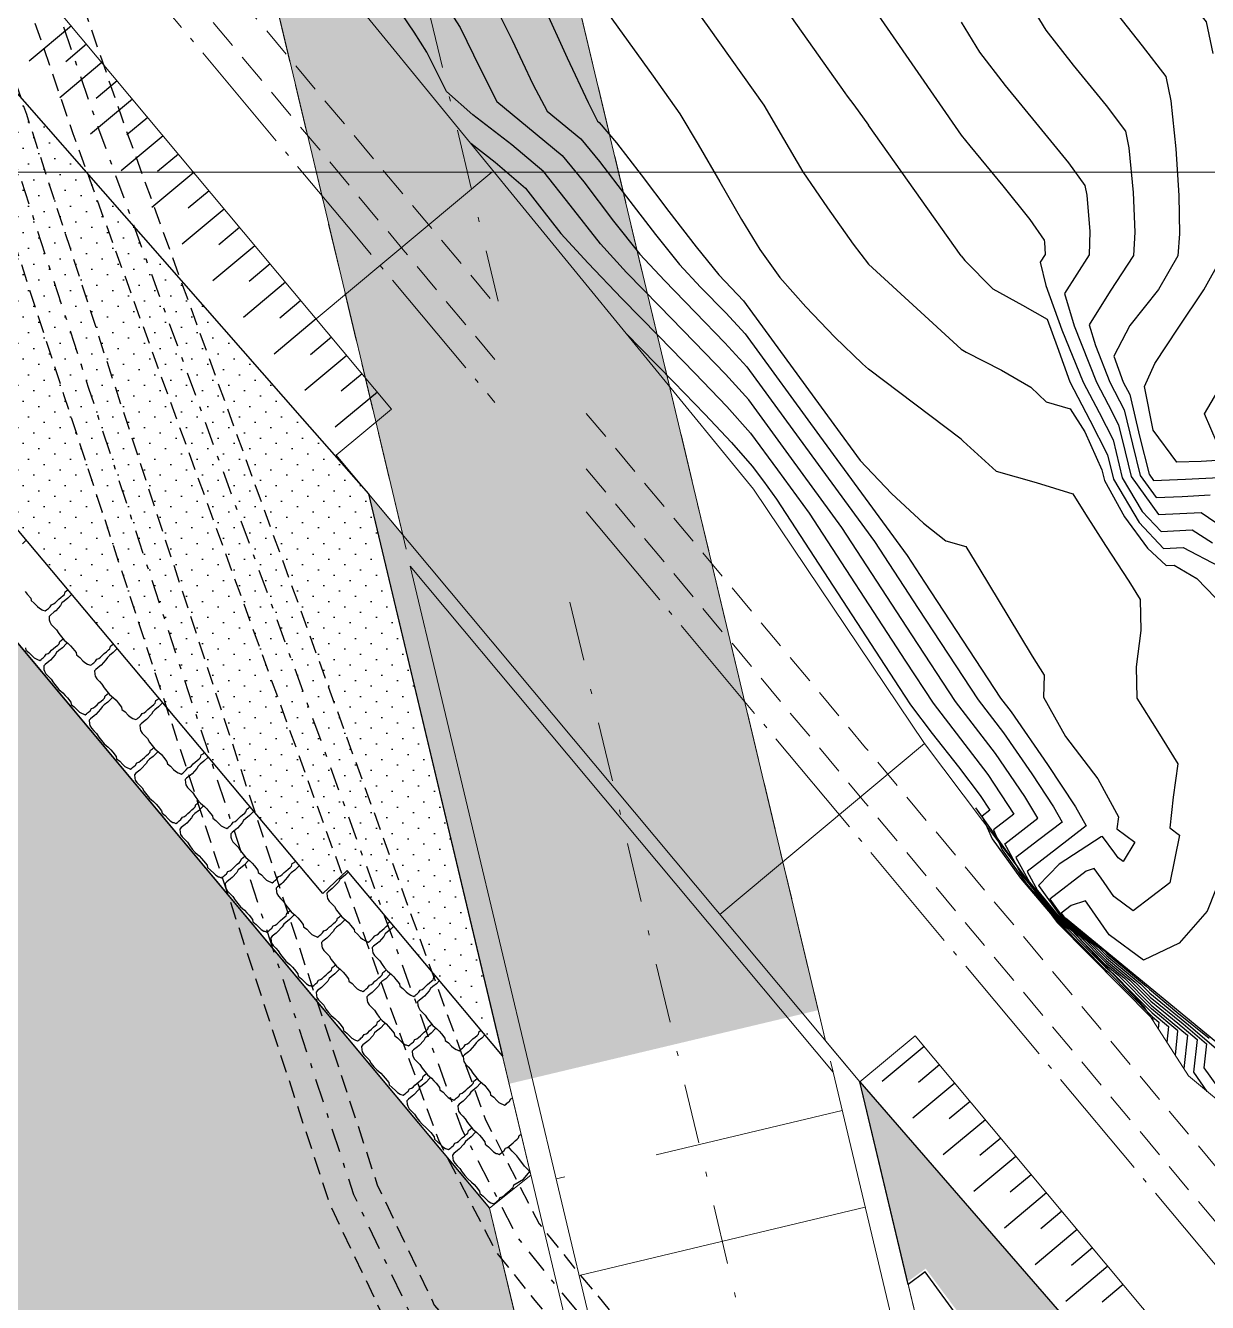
# Model space of a CAD drawing. Extents: x 61466 to 63015, y 108404 to 110397.
# Drawn here: x 62475.03 to 62499.8, y 109081.38 to 109108.14 of the extents above; entities that cross this region are included whole.
import ezdxf

# ---------------------------------------------------------------- set-up
doc = ezdxf.new("R2010")
doc.units = 0
doc.header["$LTSCALE"] = 1.000015
doc.header["$MEASUREMENT"] = 0
for name, pattern in [('ACAD_ISO04W100', [30, 24, -3, 0, -3]), ('DOT', [0.55, 0.3, -0.25]), ('NASCOSTA', [9.525, 6.35, -3.175]), ('TRATTEGGIATA', [0.75, 0.5, -0.25]), ('TRATTEGGIATA2', [0.375, 0.25, -0.125]), ('TRATTOPUNTO2', [0.5, 0.25, -0.125, 0, -0.125])]:
    doc.linetypes.add(name, pattern=pattern)
for name, color, linetype in [('colore lago', 131, 'Continuous'), ('Conduite 1000', 170, 'Continuous'), ('coordinate', 2, 'Continuous'), ('curve livello 5m', 7, 'Continuous'), ('Limite fiume', 6, 'Continuous'), ('LIN010CO', 2, 'Continuous'), ('LIN010TR', 2, 'NASCOSTA'), ('LIN018CO', 6, 'Continuous'), ('LIN018TR', 6, 'NASCOSTA'), ('LIN025CO', 7, 'Continuous'), ('pendenze', 2, 'Continuous'), ('Per+Mod Surf', 7, 'Continuous'), ('sezioni', 7, 'Continuous'), ('TalusHautBas', 7, 'Continuous'), ('TRATTCOLO-30', 253, 'Continuous'), ('TRATTCOLO-32', 255, 'Continuous')]:
    doc.layers.add(name, color=color, linetype=linetype)
doc.layers.add('Colori bordi', color=5, linetype='Continuous', plot=False)
doc.layers.add('no_plot', color=5, linetype='Continuous', plot=False)
pattern_1 = [(225, (0, 555.0712), (0.11048543456, -0.3314563037), [0, -0.3125])]

# ---------------------------------------------------------------- blocks, each defined once
blk = doc.blocks.new('CONTORNO')
at = {"layer": 'Colori bordi', "lineweight": 0, "ltscale": 2, "flags": 128}
for points in [[(-22.578, 81.44), (16.586, -82.868), (15.866, -82.007), (19.27, -96.287), (18.407, -96.98), (19.153, -100.108)], [(28.44, -103.877), (26.165, -94.334), (26.165, -94.334), (25.446, -93.474), (-6.877, 42.135)]]:
    blk.add_lwpolyline(points, dxfattribs=at)

msp = doc.modelspace()

# ---------------------------------------------------------------- hatches: boundary and pattern name
at = {"layer": 'colore lago', "linetype": 'Continuous', "lineweight": 0}
msp.add_hatch(color=256, dxfattribs=at).paths.add_polyline_path([(62547.915, 108981.848), (62544.897, 108992.078), (62544.493, 108999.722), (62545.356, 109007.77), (62543.608, 109014.677), (62537.06, 109023.502), (62530.397, 109028.933), (62527.61, 109033.134), (62523.513, 109038.433), (62517.305, 109044.58), (62515.162, 109044.354), (62513.59, 109046.058), (62513.852, 109050.317), (62504.852, 109062.712), (62496.282, 109074.515), (62493.401, 109073.828), (62485.503, 109080.232), (62484.758, 109083.359), (62471.397, 109099.351), (62471.521, 109099.452), (62471.307, 109099.701), (62466.582, 109105.211), (62461.323, 109110.74), (62452.234, 109119.979), (62445.975, 109126.426), (62438.597, 109134.064), (62431.968, 109141.122), (62422.759, 109151.454), (62419.614, 109155.501), (62408.579, 109170.983), (62402.883, 109180.12), (62402.43, 109179.839), (62397.589, 109176.833), (62392.271, 109173.531), (62379.582, 109165.652), (62385.62, 109155.991), (62400.115, 109132.797), (62397.691, 109131.271), (62399.555, 109128.084), (62400.542, 109126.068), (62402.182, 109121.716), (62403.779, 109117.447), (62405.518, 109113.299), (62408.196, 109107.959), (62411.192, 109102.878), (62415.156, 109096.611), (62417.677, 109092.552), (62418.985, 109090.446), (62423.804, 109082.811), (62427.401, 109077.137), (62428.917, 109077.401), (62431.999, 109075.554), (62435.209, 109072.174), (62435.248, 109063.446), (62442.532, 109052.816), (62448.327, 109045.342), (62457.902, 109033.177), (62469.007, 109017.402), (62468.89, 109017.052), (62477.152, 109004.914), (62486.864, 108991.082), (62496.889, 108973.607), (62504.8, 108959.046), (62555.468, 108959.046), (62553.625, 108965.356), (62549.503, 108976.649)])
at = {"layer": 'LIN010CO', "linetype": 'Continuous', "lineweight": 0}
h = msp.add_hatch(dxfattribs=at)
h.set_pattern_fill('DOTS', color=256, scale=5, angle=-45, style=0)
h.set_pattern_definition(pattern_1)
h.paths.add_polyline_path([(62504.878, 109062.676), (62505.742, 109063.303), (62505.354, 109063.866), (62505.963, 109064.327), (62498.597, 109074.489), (62499.167, 109074.982), (62493.894, 109082.092), (62493.514, 109081.816), (62492.516, 109086.005), (62507.543, 109068.687), (62507.737, 109068.849), (62513.187, 109062.326), (62513.381, 109062.488), (62516.504, 109058.75), (62516.063, 109058.382), (62524.715, 109049.817), (62523.716, 109048.971), (62524.201, 109048.402), (62513.852, 109050.317)])
at = {"layer": 'pendenze', "linetype": 'Continuous'}
h = msp.add_hatch(dxfattribs=at)
h.set_pattern_fill('DOTS', color=256, scale=5, angle=-45, style=0)
h.set_pattern_definition(pattern_1)
h.paths.add_polyline_path([(62481.776, 109090.438), (62481.261, 109089.95), (62472.483, 109100.409), (62473.178, 109101.001), (62471.102, 109103.637), (62470.366, 109103.01), (62469.644, 109103.715), (62474.162, 109107.505), (62480.831, 109099.91), (62482.217, 109098.332), (62485.026, 109086.548)])
at = {"layer": 'TRATTCOLO-30', "linetype": 'Continuous', "lineweight": 0}
h = msp.add_hatch(color=256, dxfattribs=at)
h.dxf.hatch_style = 1
h.paths.add_polyline_path([(62478.858, 109127.863), (62475.862, 109127.149), (62482.936, 109097.471), (62482.217, 109098.332), (62485.165, 109085.964), (62488.647, 109086.794)])
h.paths.add_polyline_path([(62481.854, 109128.577), (62478.858, 109127.863), (62488.647, 109086.794), (62491.643, 109087.508)])

# ---------------------------------------------------------------- linework, layer by layer
at = {"layer": 'Colori bordi', "linetype": 'Continuous', "lineweight": 0, "flags": 128}
msp.add_lwpolyline([(62485.503, 109080.232), (62484.758, 109083.359), (62471.397, 109099.351), (62471.521, 109099.452), (62471.307, 109099.701), (62466.582, 109105.211), (62461.323, 109110.74), (62452.234, 109119.979), (62445.975, 109126.426), (62438.597, 109134.064), (62431.968, 109141.122), (62422.759, 109151.454), (62419.614, 109155.501), (62408.579, 109170.983)], dxfattribs=at)
at = {"layer": 'Conduite 1000', "linetype": 'TRATTEGGIATA2', "ltscale": 1.5, "flags": 128}
for points, elevation in [([(62462.951, 109124.337), (62468.482, 109118.384), (62474.066, 109112.858), (62475.014, 109111.584), (62475.806, 109109.825), (62477.042, 109106.229), (62484.673, 109085.21), (62485.796, 109083.031), (62486.539, 109082.102), (62496.147, 109070.533), (62498.015, 109068.259), (62499.314, 109066.741), (62499.508, 109066.518), (62501.86, 109063.821), (62502.044, 109063.603), (62503.096, 109062.368), (62503.169, 109062.282), (62506.669, 109058.033), (62510.917, 109052.867), (62515.172, 109047.694), (62520.198, 109041.624), (62525.225, 109035.553), (62530.361, 109029.384), (62535.499, 109023.215), (62540.212, 109017.568), (62544.926, 109011.922), (62565.713, 108987.155), (62567.128, 108985.431), (62568.411, 108983.969), (62569.163, 108983.033), (62570.114, 108981.906), (62570.457, 108981.521), (62575.082, 108975.733), (62582.399, 108967.041), (62582.754, 108965.943), (62581.736, 108965.613), (62581.445, 108966.512), (62574.254, 108975.055), (62569.64, 108980.83), (62569.306, 108981.204), (62568.337, 108982.353), (62567.592, 108983.281), (62566.312, 108984.738), (62564.89, 108986.472), (62544.106, 109011.235), (62539.391, 109016.883), (62534.677, 109022.53), (62529.539, 109028.7), (62524.402, 109034.87), (62519.374, 109040.941), (62514.347, 109047.013), (62510.091, 109052.188), (62505.844, 109057.353), (62502.347, 109061.596), (62502.28, 109061.675), (62501.229, 109062.911), (62501.048, 109063.123), (62498.701, 109065.816), (62498.504, 109066.042), (62497.195, 109067.572), (62495.322, 109069.851), (62485.71, 109081.426), (62484.894, 109082.446), (62483.691, 109084.78), (62476.034, 109105.873), (62474.81, 109109.431), (62474.086, 109111.039), (62473.256, 109112.155), (62467.714, 109117.639), (62462.167, 109123.609)], 279.04), ([(62463.405, 109120.645), (62465.133, 109118.862), (62469.02, 109114.865), (62472.915, 109110.86), (62473.768, 109109.755), (62474.27, 109108.573), (62475.053, 109106.283), (62475.959, 109103.495), (62476.864, 109100.711), (62482.403, 109083.847), (62483.598, 109081.328), (62484.158, 109080.68), (62494.437, 109068.511), (62495.976, 109066.647), (62496.99, 109065.527), (62498.469, 109064.013), (62499.969, 109062.474), (62500.142, 109062.285), (62501.341, 109061.023), (62503.051, 109058.942), (62504.767, 109056.853), (62509.889, 109050.693), (62515.014, 109044.532), (62518.195, 109040.693), (62525.264, 109032.169), (62530.391, 109026.049), (62534.032, 109021.704), (62535.529, 109019.916), (62535.642, 109019.779), (62536.737, 109018.475), (62545.242, 109008.324), (62545.418, 109008.115), (62561.204, 108989.318), (62563.166, 108986.958), (62565.561, 108984.051), (62566.396, 108983.083), (62567.418, 108981.802), (62568.805, 108980.138), (62572.623, 108975.493), (62576.608, 108970.717), (62580.658, 108965.864), (62581.152, 108964.408), (62580.139, 108964.064), (62579.709, 108965.331), (62575.787, 108970.032), (62571.799, 108974.81), (62567.981, 108979.455), (62566.589, 108981.125), (62565.572, 108982.4), (62564.743, 108983.362), (62562.342, 108986.276), (62560.383, 108988.632), (62544.599, 109007.427), (62544.422, 109007.637), (62535.917, 109017.787), (62534.82, 109019.095), (62534.706, 109019.232), (62533.211, 109021.017), (62529.571, 109025.362), (62524.442, 109031.484), (62517.372, 109040.011), (62514.19, 109043.848), (62509.066, 109050.009), (62503.943, 109056.171), (62502.224, 109058.262), (62500.538, 109060.314), (62499.359, 109061.556), (62499.192, 109061.739), (62497.703, 109063.265), (62496.211, 109064.794), (62495.167, 109065.946), (62493.616, 109067.826), (62483.344, 109079.985), (62482.694, 109080.739), (62481.407, 109083.449), (62475.846, 109100.379), (62474.941, 109103.164), (62474.037, 109105.945), (62473.27, 109108.19), (62472.836, 109109.21), (62472.105, 109110.158), (62468.252, 109114.119), (62464.365, 109118.117), (62462.637, 109119.9)], 277.833)]:
    msp.add_lwpolyline(points, close=True, dxfattribs=dict(at, elevation=elevation))
at = {"layer": 'Conduite 1000', "linetype": 'TRATTOPUNTO2', "ltscale": 2, "flags": 128}
for points, elevation in [([(62462.559, 109123.973), (62468.098, 109118.012), (62473.661, 109112.507), (62474.55, 109111.311), (62475.308, 109109.628), (62476.538, 109106.051), (62484.182, 109084.995), (62485.345, 109082.739), (62486.124, 109081.764), (62495.734, 109070.192), (62497.605, 109067.916), (62498.909, 109066.392), (62499.105, 109066.167), (62501.454, 109063.472), (62501.636, 109063.257), (62502.688, 109062.022), (62502.758, 109061.939), (62506.256, 109057.693), (62510.504, 109052.528), (62514.759, 109047.354), (62519.786, 109041.283), (62524.813, 109035.212), (62529.95, 109029.042), (62535.088, 109022.873), (62539.801, 109017.226), (62544.516, 109011.579), (62565.301, 108986.814), (62566.72, 108985.085), (62568.001, 108983.625), (62568.75, 108982.693), (62569.71, 108981.555), (62570.049, 108981.176), (62574.668, 108975.394), (62581.922, 108966.777), (62582.245, 108965.778)], 279.04), ([(62463.021, 109120.272), (62464.749, 109118.489), (62468.636, 109114.492), (62472.51, 109110.509), (62473.302, 109109.482), (62473.77, 109108.381), (62474.545, 109106.114), (62475.45, 109103.33), (62476.355, 109100.545), (62481.905, 109083.648), (62483.146, 109081.034), (62483.751, 109080.333), (62494.026, 109068.169), (62495.571, 109066.297), (62496.601, 109065.161), (62498.086, 109063.639), (62499.58, 109062.107), (62499.751, 109061.921), (62500.939, 109060.668), (62502.637, 109058.602), (62504.355, 109056.512), (62509.478, 109050.351), (62514.602, 109044.19), (62517.784, 109040.352), (62524.853, 109031.827), (62529.981, 109025.706), (62533.622, 109021.36), (62535.117, 109019.574), (62535.231, 109019.437), (62536.327, 109018.131), (62544.832, 109007.981), (62545.008, 109007.771), (62560.794, 108988.975), (62562.754, 108986.617), (62565.152, 108983.707), (62565.984, 108982.741), (62567.003, 108981.464), (62568.393, 108979.797), (62572.211, 108975.152), (62576.198, 108970.374), (62580.184, 108965.597), (62580.646, 108964.236)], 277.833)]:
    msp.add_lwpolyline(points, dxfattribs=dict(at, elevation=elevation))
at = {"layer": 'coordinate', "linetype": 'Continuous', "lineweight": 0}
for p, q in [((62300, 109105.071), (62494.639, 109105.071)), ((62494.639, 109105.071), (62587, 109105.071))]:
    msp.add_line(p, q, dxfattribs=at)
at = {"layer": 'curve livello 5m', "color": 2}
msp.add_line((62494.639, 109103.319), (62492.699, 109106.052), dxfattribs=at)
at = {"layer": 'curve livello 5m', "color": 2, "flags": 128}
for points in [[(62482.64, 109120.581), (62483.605, 109119.244), (62484.84, 109117.534), (62485.396, 109116.692), (62486.053, 109115.665), (62486.741, 109114.58), (62487.39, 109113.564), (62487.931, 109112.747), (62487.931, 109112.747), (62489.005, 109111.274), (62490.03, 109109.823), (62490.524, 109109.105), (62492.204, 109106.73), (62492.246, 109106.66), (62492.389, 109106.478), (62492.699, 109106.052)], [(62499.917, 109107.556), (62499.779, 109108.222), (62499.187, 109108.975), (62498.623, 109109.896), (62496.886, 109112.787), (62496, 109114.255), (62495.371, 109115.144), (62495.274, 109115.278), (62495.245, 109115.317), (62495.159, 109115.453), (62494.639, 109116.252)], [(62483.877, 109108.512), (62484.141, 109108.1), (62484.141, 109108.1), (62484.559, 109107.244), (62484.907, 109106.553), (62484.907, 109106.553), (62485.548, 109106.017), (62486.28, 109105.422), (62486.28, 109105.422), (62486.73, 109104.868), (62487.356, 109104.046), (62487.907, 109103.351), (62487.907, 109103.351), (62488.421, 109102.796), (62489.064, 109102.137), (62489.689, 109101.494), (62490.15, 109100.99), (62490.15, 109100.99), (62491.378, 109099.307), (62492.823, 109097.329), (62493.738, 109095.926), (62494.993, 109094.011), (62495.522, 109093.322), (62496.12, 109092.459), (62496.575, 109091.766), (62496.751, 109091.451), (62496.751, 109091.451), (62496.267, 109091.077), (62495.787, 109090.704), (62495.787, 109090.704), (62496.067, 109090.191), (62496.728, 109089.385), (62496.728, 109089.385), (62497.119, 109089.062), (62497.673, 109088.501), (62498.061, 109088.18), (62498.62, 109087.615), (62499.381, 109086.983), (62499.302, 109086.284)], [(62494.639, 109103.319), (62494.715, 109103.217), (62494.715, 109103.217), (62495.304, 109102.623), (62495.925, 109102.284), (62496.441, 109101.986), (62496.441, 109101.986), (62496.652, 109101.417), (62496.914, 109100.673), (62496.914, 109100.673), (62497.334, 109099.869), (62497.705, 109099.146), (62497.705, 109099.146), (62497.829, 109098.635), (62498.367, 109097.727), (62498.88, 109097.185), (62498.88, 109097.185), (62499.292, 109097.204), (62500.04, 109096.816)], [(62500.235, 109099.041), (62499.667, 109099.006), (62499.156, 109098.991), (62498.661, 109099.664), (62498.477, 109100.576), (62498.699, 109101.061), (62499.184, 109101.799), (62499.72, 109102.601), (62500.099, 109103.278)]]:
    msp.add_lwpolyline(points, dxfattribs=at)
at = {"layer": 'Limite fiume', "linetype": 'Continuous'}
msp.add_line((62471.397, 109099.351), (62484.758, 109083.359), dxfattribs=at)
at = {"layer": 'Limite fiume', "linetype": 'Continuous', "flags": 128}
for points in [[(62481.776, 109090.438), (62481.261, 109089.95), (62472.483, 109100.409), (62473.178, 109101.001), (62471.102, 109103.637), (62470.366, 109103.01), (62469.644, 109103.715), (62474.162, 109107.505), (62480.831, 109099.91), (62482.217, 109098.332), (62485.026, 109086.548)], [(62504.852, 109062.712), (62505.646, 109063.3), (62505.251, 109063.883), (62505.83, 109064.322), (62498.441, 109074.529), (62499.034, 109074.961), (62493.887, 109082.022), (62493.528, 109081.756), (62492.516, 109086.005), (62507.543, 109068.687), (62507.737, 109068.849), (62513.187, 109062.326), (62513.381, 109062.488), (62516.504, 109058.75), (62516.063, 109058.382), (62524.663, 109049.773), (62523.716, 109048.971), (62524.201, 109048.402), (62513.852, 109050.317)]]:
    msp.add_lwpolyline(points, close=True, dxfattribs=at)
at = {"layer": 'LIN010CO', "linetype": 'Continuous', "lineweight": 0}
for p, q in [((62488.249, 109084.474), (62492.145, 109085.402)), ((62486.153, 109083.974), (62486.335, 109084.017)), ((62492.628, 109083.379), (62486.636, 109081.95))]:
    msp.add_line(p, q, dxfattribs=at)
at = {"layer": 'LIN010TR', "linetype": 'TRATTOPUNTO2', "lineweight": 0, "ltscale": 5, "flags": 128}
for points in [[(62455.145, 109227.352), (62484.936, 109102.366)], [(62486.439, 109096.059), (62491.902, 109073.141)]]:
    msp.add_lwpolyline(points, dxfattribs=at)
at = {"layer": 'LIN010TR', "lineweight": 0, "ltscale": 0.1, "flags": 128}
for points in [[(62453.2, 109134.698), (62465.895, 109125.016), (62482.946, 109104.607), (62484.869, 109102.305)], [(62452.691, 109134.149), (62465.376, 109124.473), (62482.946, 109103.444), (62484.869, 109101.142)], [(62486.783, 109100.014), (62492.637, 109093.007), (62523.523, 109056.037)], [(62486.783, 109098.851), (62492.637, 109091.844), (62523.523, 109054.874)]]:
    msp.add_lwpolyline(points, dxfattribs=at)
at = {"layer": 'LIN018CO'}
for p, q in [((62475.994, 109108.134), (62475.113, 109107.398)), ((62476.314, 109107.75), (62475.876, 109107.384)), ((62476.635, 109107.367), (62475.754, 109106.631)), ((62476.955, 109106.983), (62476.517, 109106.616)), ((62477.276, 109106.599), (62476.395, 109105.863)), ((62477.596, 109106.215), (62477.158, 109105.849)), ((62477.917, 109105.832), (62477.036, 109105.096)), ((62478.238, 109105.448), (62477.799, 109105.082)), ((62478.558, 109105.064), (62477.677, 109104.329)), ((62478.879, 109104.681), (62478.44, 109104.314)), ((62479.199, 109104.297), (62478.319, 109103.561)), ((62479.52, 109103.913), (62479.081, 109103.547)), ((62479.84, 109103.529), (62478.96, 109102.794)), ((62480.161, 109103.146), (62479.722, 109102.779)), ((62480.482, 109102.762), (62479.601, 109102.026)), ((62480.802, 109102.378), (62480.364, 109102.012)), ((62481.123, 109101.995), (62480.242, 109101.259)), ((62481.443, 109101.611), (62481.005, 109101.244)), ((62481.764, 109101.227), (62480.883, 109100.491)), ((62482.084, 109100.843), (62481.646, 109100.477)), ((62482.405, 109100.46), (62481.524, 109099.724)), ((62493.863, 109086.745), (62492.982, 109086.01)), ((62494.183, 109086.362), (62493.745, 109085.995)), ((62494.504, 109085.978), (62493.623, 109085.242)), ((62494.825, 109085.594), (62494.386, 109085.228)), ((62495.145, 109085.21), (62494.264, 109084.475)), ((62495.466, 109084.827), (62495.027, 109084.46)), ((62495.786, 109084.443), (62494.906, 109083.707)), ((62496.107, 109084.059), (62495.668, 109083.693)), ((62496.427, 109083.676), (62495.547, 109082.94)), ((62496.748, 109083.292), (62496.309, 109082.925)), ((62497.069, 109082.908), (62496.188, 109082.172)), ((62497.389, 109082.524), (62496.951, 109082.158)), ((62497.71, 109082.141), (62496.829, 109081.405)), ((62498.03, 109081.757), (62497.592, 109081.391))]:
    msp.add_line(p, q, dxfattribs=at)
at = {"layer": 'LIN018TR', "linetype": 'ACAD_ISO04W100', "lineweight": 0, "ltscale": 0.1, "flags": 128}
for points in [[(62454.896, 109136.116), (62481.938, 109103.748), (62484.869, 109100.24)], [(62486.783, 109097.949), (62523.523, 109053.973)]]:
    msp.add_lwpolyline(points, dxfattribs=at)
at = {"layer": 'LIN025CO', "linetype": 'TRATTEGGIATA', "lineweight": 0, "ltscale": 2}
for p, q in [((62445.642, 109280.503), (62491.953, 109086.211)), ((62439.65, 109279.075), (62483.092, 109096.816))]:
    msp.add_line(p, q, dxfattribs=at)
at = {"layer": 'LIN025CO', "linetype": 'Continuous', "lineweight": 0}
for p, q in [((62482.217, 109098.332), (62486.548, 109080.162)), ((62482.217, 109098.332), (62492.516, 109086.005)), ((62483.092, 109096.816), (62487.034, 109080.278)), ((62483.092, 109096.816), (62491.953, 109086.211)), ((62491.953, 109086.211), (62494.591, 109075.14)), ((62492.516, 109086.005), (62495.078, 109075.256)), ((62484.758, 109083.359), (62485.503, 109080.232))]:
    msp.add_line(p, q, dxfattribs=at)
at = {"layer": 'LIN025CO', "linetype": 'Continuous'}
msp.add_line((62494.937, 109091.748), (62496.65, 109089.345), dxfattribs=at)
at = {"layer": 'no_plot'}
for p, q in [((62492.699, 109108.656), (62494.639, 109105.843)), ((62492.699, 109103.141), (62494.639, 109101.36)), ((62494.639, 109099.475), (62492.699, 109100.938))]:
    msp.add_line(p, q, dxfattribs=at)
at = {"layer": 'no_plot', "flags": 128}
for points in [[(62474.647, 109128.812), (62475.089, 109128.412), (62475.39, 109127.861), (62475.786, 109127.023), (62476.151, 109126.316), (62477.518, 109124.437), (62478.284, 109123.398), (62478.701, 109122.893), (62479.198, 109122.307), (62479.597, 109121.821), (62481.732, 109118.863), (62484.062, 109115.636), (62484.464, 109115.019), (62484.928, 109114.288), (62485.322, 109113.684), (62487.624, 109110.526), (62488.494, 109109.293), (62489.353, 109108.095), (62490.5, 109106.472), (62490.914, 109105.771), (62491.323, 109105.077), (62491.835, 109104.319), (62492.373, 109103.564), (62492.699, 109103.141)], [(62494.639, 109113.658), (62494.93, 109113.254), (62496.724, 109110.269), (62497.799, 109108.512), (62498.432, 109107.718), (62498.929, 109107.077), (62499.034, 109106.568), (62499.137, 109105.56), (62499.2, 109104.58), (62499.216, 109103.78), (62499.179, 109103.313), (62498.77, 109102.611), (62498.175, 109101.858), (62497.838, 109101.217), (62498.034, 109100.671), (62498.171, 109100.407), (62498.377, 109099.536), (62498.574, 109098.742), (62498.67, 109098.61), (62499.336, 109098.634), (62500.046, 109098.673)], [(62494.639, 109110.951), (62494.825, 109110.641), (62496.411, 109108.049), (62496.988, 109107.31), (62497.679, 109106.47), (62498.078, 109105.932), (62498.151, 109105.579), (62498.24, 109104.647), (62498.277, 109103.812), (62498.251, 109103.325), (62497.759, 109102.575), (62497.322, 109101.872), (62497.45, 109101.434), (62497.754, 109100.671), (62498.054, 109100.092), (62498.225, 109099.372), (62498.388, 109098.716), (62498.723, 109098.254), (62499.272, 109098.273), (62499.858, 109098.306)], [(62499.127, 109086.558), (62499.128, 109086.568), (62499.18, 109087.075), (62499.18, 109087.075), (62498.629, 109087.533), (62497.948, 109088.222), (62497.668, 109088.454), (62496.989, 109089.14), (62496.707, 109089.374), (62495.894, 109090.365), (62495.551, 109090.995), (62495.551, 109090.995), (62496.246, 109091.534), (62495.974, 109091.987), (62495.359, 109092.884), (62494.94, 109093.43), (62494.522, 109093.976), (62494.522, 109093.976), (62493.605, 109095.374), (62492.138, 109097.625), (62491.083, 109099.069), (62490.187, 109100.297), (62489.701, 109100.835), (62489.043, 109101.517), (62488.317, 109102.258), (62487.628, 109102.97), (62487.08, 109103.568), (62487.08, 109103.568), (62486.445, 109104.381), (62485.894, 109105.077), (62485.894, 109105.077), (62485.22, 109105.646), (62484.404, 109106.271), (62483.852, 109106.76), (62483.852, 109106.76), (62483.444, 109107.584), (62483.174, 109108.001), (62482.676, 109108.749)], [(62486.921, 109108.844), (62488.182, 109107.084), (62488.74, 109106.295), (62489.13, 109105.653), (62489.583, 109104.865), (62490.035, 109104.081), (62490.42, 109103.448), (62490.839, 109102.861), (62491.382, 109102.249), (62491.993, 109101.612), (62492.569, 109101.051), (62492.699, 109100.938)], [(62484.838, 109108.616), (62485.23, 109107.833), (62485.661, 109106.913), (62485.962, 109106.346), (62486.667, 109105.766), (62487.063, 109105.29), (62487.628, 109104.551), (62488.23, 109103.762), (62488.734, 109103.134), (62489.177, 109102.662), (62489.708, 109102.119), (62490.113, 109101.683), (62491.673, 109099.546), (62493.508, 109097.033), (62493.87, 109096.478), (62495.465, 109094.047), (62495.684, 109093.76), (62496.449, 109092.657), (62497.031, 109091.771), (62497.256, 109091.368), (62496.638, 109090.89), (62496.024, 109090.413), (62496.24, 109090.018), (62496.75, 109089.396), (62497.249, 109088.983), (62497.679, 109088.548), (62498.174, 109088.138), (62498.61, 109087.698), (62499.175, 109087.235), (62499.582, 109086.891), (62499.504, 109086.211), (62499.789, 109085.806)], [(62485.885, 109108.558), (62486.386, 109107.469), (62486.824, 109106.529), (62487.017, 109106.139), (62487.053, 109106.11), (62487.416, 109105.682), (62487.931, 109105.017), (62488.516, 109104.246), (62489.087, 109103.502), (62489.562, 109102.918), (62490.076, 109102.376), (62491.968, 109099.784), (62492.522, 109099.027), (62493.18, 109098.335), (62493.846, 109097.711), (62494.319, 109097.343), (62494.733, 109097.222), (62495.032, 109096.74), (62495.613, 109095.769), (62496.123, 109094.929), (62496.38, 109094.53), (62496.364, 109094.066), (62496.825, 109093.242), (62497.5, 109092.359), (62497.932, 109091.561), (62497.9, 109091.309), (62498.277, 109091.028), (62498.031, 109090.625), (62497.926, 109090.701), (62497.859, 109090.798), (62497.602, 109091.149), (62497.571, 109091.139), (62496.689, 109090.57), (62496.261, 109090.123), (62496.771, 109089.407), (62497.379, 109088.905), (62497.685, 109088.596), (62498.287, 109088.097), (62498.6, 109087.78), (62499.287, 109087.218), (62499.782, 109086.799), (62499.726, 109086.302), (62500.008, 109085.901)], [(62494.639, 109108.213), (62495.022, 109107.586), (62495.56, 109106.887), (62496.258, 109106.037), (62496.889, 109105.262), (62497.227, 109104.787), (62497.268, 109104.591), (62497.332, 109103.824), (62497.323, 109103.336), (62496.806, 109102.528), (62497.004, 109101.85), (62497.474, 109100.672), (62497.72, 109100.201), (62497.938, 109099.776), (62498.073, 109099.207), (62498.201, 109098.689), (62498.775, 109097.897), (62499.669, 109097.939), (62500.283, 109097.516)], [(62494.639, 109105.843), (62494.818, 109105.624), (62495.51, 109104.784), (62496.078, 109104.076), (62496.376, 109103.642), (62496.384, 109103.602), (62496.396, 109103.347), (62496.291, 109103.183), (62496.411, 109102.694), (62496.746, 109101.764), (62497.194, 109100.672), (62497.527, 109100.035), (62497.821, 109099.461), (62498.015, 109098.662), (62498.431, 109097.96), (62498.828, 109097.541), (62499.481, 109097.571), (62499.906, 109097.305)], [(62484.361, 109105.679), (62484.876, 109105.282), (62485.507, 109104.733), (62485.854, 109104.295), (62486.253, 109103.785), (62486.821, 109103.161), (62487.529, 109102.423), (62488.3, 109101.634), (62489.058, 109100.859), (62489.725, 109100.161), (62490.224, 109099.603), (62490.788, 109098.83), (62491.452, 109097.921), (62493.473, 109094.821), (62494.051, 109093.941), (62494.623, 109093.194), (62495.196, 109092.446), (62495.741, 109091.616), (62495.314, 109091.285), (62495.498, 109090.871), (62496.006, 109090.158), (62496.685, 109089.363), (62496.86, 109089.218), (62497.26, 109088.813), (62497.662, 109088.407), (62497.835, 109088.263), (62498.237, 109087.857), (62498.639, 109087.45), (62498.98, 109087.167), (62498.946, 109086.84)], [(62487.626, 109101.682), (62487.919, 109101.383), (62488.618, 109100.67), (62489.267, 109099.998), (62489.828, 109099.401), (62490.261, 109098.91), (62490.493, 109098.592), (62490.767, 109098.218), (62493.34, 109094.269), (62493.579, 109093.905), (62494.033, 109093.306), (62494.579, 109092.609), (62495.033, 109092.008), (62495.236, 109091.699), (62495.077, 109091.576), (62495.29, 109091.096), (62495.878, 109090.272), (62496.664, 109089.351), (62496.73, 109089.297), (62497.192, 109088.829), (62497.656, 109088.359), (62497.722, 109088.305), (62498.185, 109087.837), (62498.649, 109087.367), (62498.779, 109087.259), (62498.765, 109087.123)], [(62494.639, 109101.36), (62494.743, 109101.298), (62495.484, 109100.919), (62496.096, 109100.561), (62496.416, 109100.26), (62496.925, 109100.112), (62497.232, 109099.629), (62497.588, 109098.83), (62497.642, 109098.609), (62498.063, 109097.848), (62498.541, 109097.189), (62498.933, 109096.829), (62499.104, 109096.836), (62499.579, 109096.555), (62499.968, 109096.148)], [(62500.003, 109099.389), (62499.739, 109100.005), (62500.014, 109100.482)], [(62494.639, 109099.475), (62494.68, 109099.435), (62495.368, 109098.802), (62496.212, 109098.565), (62496.978, 109098.331), (62497.24, 109097.899), (62497.66, 109097.247), (62498.148, 109096.499), (62498.389, 109096.117), (62498.403, 109095.466), (62498.306, 109094.7), (62498.319, 109094.045), (62498.758, 109093.35), (62499.179, 109092.671), (62499.082, 109091.97), (62499.012, 109091.327), (62499.213, 109091.177), (62499.008, 109090.177), (62498.245, 109089.59), (62497.834, 109089.893), (62497.57, 109090.272), (62497.422, 109090.475), (62497.256, 109090.42), (62496.497, 109089.832), (62496.793, 109089.418), (62497.509, 109088.826), (62497.691, 109088.643), (62498.4, 109088.055), (62498.59, 109087.863), (62499.4, 109087.2), (62499.983, 109086.707)], [(62500.131, 109090.427), (62499.791, 109089.579), (62499.207, 109088.912), (62498.458, 109088.556), (62497.742, 109089.084), (62497.281, 109089.747), (62497.242, 109089.801), (62496.941, 109089.702), (62496.734, 109089.541), (62496.815, 109089.429), (62497.191, 109089.115), (62497.639, 109088.748), (62497.696, 109088.69), (62498.105, 109088.352), (62498.513, 109088.014), (62498.581, 109087.946), (62499.159, 109087.464), (62499.837, 109086.922)]]:
    msp.add_lwpolyline(points, dxfattribs=at)
at = {"layer": 'pendenze', "linetype": 'Continuous', "flags": 128}
for points in [[(62475.044, 109097.358), (62474.967, 109097.279)], [(62475.027, 109096.28), (62475.071, 109096.229), (62475.142, 109096.139), (62475.15, 109096.09), (62475.217, 109096.037), (62475.282, 109095.97), (62475.324, 109095.93), (62475.381, 109095.896), (62475.381, 109095.896), (62475.399, 109095.892), (62475.442, 109095.874), (62475.473, 109095.894), (62475.493, 109095.911), (62475.512, 109095.928), (62475.548, 109095.959), (62475.577, 109096.005), (62475.619, 109096.02), (62475.653, 109096.044), (62475.693, 109096.085), (62475.733, 109096.12), (62475.776, 109096.157), (62475.819, 109096.195), (62475.847, 109096.219), (62475.862, 109096.273), (62475.901, 109096.3), (62475.918, 109096.315)], [(62475.997, 109096.221), (62475.918, 109096.14), (62475.84, 109096.079), (62475.797, 109096.041), (62475.767, 109095.988), (62475.667, 109095.88), (62475.636, 109095.853), (62475.554, 109095.788), (62475.526, 109095.757), (62475.532, 109095.686), (62475.54, 109095.645), (62475.573, 109095.591), (62475.628, 109095.535), (62475.684, 109095.479), (62475.73, 109095.402), (62475.784, 109095.332), (62475.843, 109095.265), (62475.926, 109095.193), (62475.978, 109095.141), (62476.023, 109095.09), (62476.094, 109095), (62476.102, 109094.951), (62476.168, 109094.898), (62476.234, 109094.831), (62476.275, 109094.791), (62476.332, 109094.757), (62476.332, 109094.757), (62476.35, 109094.752), (62476.394, 109094.735), (62476.424, 109094.755), (62476.444, 109094.772), (62476.464, 109094.789), (62476.499, 109094.82), (62476.528, 109094.866), (62476.57, 109094.881), (62476.605, 109094.905), (62476.645, 109094.946), (62476.684, 109094.981), (62476.728, 109095.018), (62476.771, 109095.056), (62476.798, 109095.08), (62476.813, 109095.134), (62476.852, 109095.161), (62476.872, 109095.179)], [(62475.03, 109095.103), (62475.038, 109095.054), (62475.105, 109095.001), (62475.17, 109094.934), (62475.212, 109094.894), (62475.269, 109094.861), (62475.269, 109094.861), (62475.287, 109094.856), (62475.33, 109094.838), (62475.361, 109094.858), (62475.381, 109094.875), (62475.4, 109094.892), (62475.436, 109094.923), (62475.465, 109094.969), (62475.507, 109094.984), (62475.541, 109095.008), (62475.581, 109095.049), (62475.621, 109095.084), (62475.664, 109095.121), (62475.707, 109095.159), (62475.735, 109095.183), (62475.75, 109095.237), (62475.789, 109095.264), (62475.82, 109095.291)], [(62475.911, 109095.206), (62475.894, 109095.194), (62475.806, 109095.104), (62475.728, 109095.043), (62475.685, 109095.005), (62475.655, 109094.952), (62475.555, 109094.844), (62475.524, 109094.817), (62475.442, 109094.752), (62475.414, 109094.721), (62475.42, 109094.65), (62475.428, 109094.609), (62475.461, 109094.555), (62475.517, 109094.499), (62475.572, 109094.444), (62475.618, 109094.366), (62475.672, 109094.296), (62475.731, 109094.229), (62475.814, 109094.157), (62475.866, 109094.105), (62475.911, 109094.054), (62475.982, 109093.964), (62475.99, 109093.915), (62476.056, 109093.862), (62476.122, 109093.795), (62476.163, 109093.755), (62476.22, 109093.722), (62476.22, 109093.722), (62476.238, 109093.717), (62476.282, 109093.699), (62476.313, 109093.719), (62476.332, 109093.736), (62476.352, 109093.753), (62476.387, 109093.784), (62476.416, 109093.83), (62476.458, 109093.845), (62476.493, 109093.869), (62476.533, 109093.91), (62476.572, 109093.945), (62476.616, 109093.982), (62476.659, 109094.02), (62476.686, 109094.044), (62476.701, 109094.098), (62476.74, 109094.125), (62476.771, 109094.152)], [(62476.951, 109095.084), (62476.87, 109095.001), (62476.792, 109094.94), (62476.748, 109094.902), (62476.719, 109094.849), (62476.619, 109094.741), (62476.587, 109094.714), (62476.505, 109094.649), (62476.477, 109094.618), (62476.483, 109094.547), (62476.492, 109094.506), (62476.525, 109094.452), (62476.58, 109094.396), (62476.635, 109094.34), (62476.682, 109094.263), (62476.736, 109094.193), (62476.794, 109094.126), (62476.878, 109094.054), (62476.93, 109094.002), (62476.974, 109093.951), (62477.046, 109093.861), (62477.053, 109093.812), (62477.12, 109093.759), (62477.185, 109093.692), (62477.227, 109093.652), (62477.284, 109093.618), (62477.284, 109093.618), (62477.302, 109093.613), (62477.345, 109093.596), (62477.376, 109093.616), (62477.396, 109093.633), (62477.415, 109093.65), (62477.451, 109093.681), (62477.48, 109093.727), (62477.522, 109093.742), (62477.557, 109093.766), (62477.596, 109093.807), (62477.636, 109093.842), (62477.679, 109093.879), (62477.722, 109093.917), (62477.75, 109093.941), (62477.765, 109093.995), (62477.804, 109094.022), (62477.826, 109094.042)], [(62476.862, 109094.067), (62476.846, 109094.055), (62476.758, 109093.965), (62476.68, 109093.904), (62476.636, 109093.866), (62476.607, 109093.813), (62476.507, 109093.705), (62476.475, 109093.678), (62476.393, 109093.613), (62476.365, 109093.582), (62476.371, 109093.511), (62476.38, 109093.47), (62476.413, 109093.416), (62476.468, 109093.36), (62476.523, 109093.305), (62476.57, 109093.227), (62476.624, 109093.157), (62476.682, 109093.09), (62476.766, 109093.018), (62476.818, 109092.966), (62476.862, 109092.915), (62476.934, 109092.825), (62476.941, 109092.776), (62477.008, 109092.723), (62477.073, 109092.656), (62477.115, 109092.616), (62477.172, 109092.583), (62477.172, 109092.583), (62477.19, 109092.578), (62477.233, 109092.56), (62477.264, 109092.58), (62477.284, 109092.597), (62477.304, 109092.614), (62477.339, 109092.645), (62477.368, 109092.691), (62477.41, 109092.706), (62477.445, 109092.73), (62477.485, 109092.771), (62477.524, 109092.806), (62477.567, 109092.843), (62477.611, 109092.881), (62477.638, 109092.905), (62477.653, 109092.959), (62477.692, 109092.986), (62477.723, 109093.013)], [(62477.905, 109093.948), (62477.822, 109093.862), (62477.743, 109093.801), (62477.7, 109093.763), (62477.67, 109093.71), (62477.57, 109093.602), (62477.539, 109093.575), (62477.457, 109093.51), (62477.429, 109093.479), (62477.435, 109093.408), (62477.443, 109093.367), (62477.476, 109093.313), (62477.532, 109093.257), (62477.587, 109093.201), (62477.633, 109093.124), (62477.688, 109093.054), (62477.746, 109092.987), (62477.829, 109092.915), (62477.881, 109092.863), (62477.926, 109092.812), (62477.997, 109092.722), (62478.005, 109092.673), (62478.071, 109092.62), (62478.137, 109092.553), (62478.179, 109092.513), (62478.235, 109092.479), (62478.235, 109092.479), (62478.254, 109092.474), (62478.297, 109092.457), (62478.328, 109092.477), (62478.347, 109092.494), (62478.367, 109092.511), (62478.402, 109092.542), (62478.432, 109092.588), (62478.473, 109092.603), (62478.508, 109092.627), (62478.548, 109092.668), (62478.587, 109092.703), (62478.631, 109092.74), (62478.674, 109092.778), (62478.702, 109092.802), (62478.716, 109092.856), (62478.755, 109092.883), (62478.78, 109092.905)], [(62477.814, 109092.928), (62477.797, 109092.916), (62477.71, 109092.826), (62477.631, 109092.765), (62477.588, 109092.727), (62477.558, 109092.674), (62477.459, 109092.566), (62477.427, 109092.539), (62477.345, 109092.474), (62477.317, 109092.443), (62477.323, 109092.372), (62477.331, 109092.331), (62477.364, 109092.277), (62477.42, 109092.221), (62477.475, 109092.166), (62477.521, 109092.088), (62477.576, 109092.018), (62477.634, 109091.951), (62477.718, 109091.879), (62477.769, 109091.827), (62477.814, 109091.776), (62477.885, 109091.686), (62477.893, 109091.637), (62477.96, 109091.584), (62478.025, 109091.517), (62478.067, 109091.477), (62478.123, 109091.444), (62478.123, 109091.444), (62478.142, 109091.439), (62478.185, 109091.421), (62478.216, 109091.441), (62478.235, 109091.458), (62478.255, 109091.475), (62478.291, 109091.506), (62478.32, 109091.552), (62478.361, 109091.567), (62478.396, 109091.591), (62478.436, 109091.632), (62478.476, 109091.667), (62478.519, 109091.704), (62478.562, 109091.742), (62478.59, 109091.766), (62478.605, 109091.82), (62478.643, 109091.847), (62478.675, 109091.874)], [(62478.859, 109092.811), (62478.773, 109092.723), (62478.695, 109092.662), (62478.652, 109092.624), (62478.622, 109092.571), (62478.522, 109092.463), (62478.491, 109092.436), (62478.408, 109092.371), (62478.38, 109092.34), (62478.387, 109092.269), (62478.395, 109092.228), (62478.428, 109092.174), (62478.483, 109092.118), (62478.539, 109092.062), (62478.585, 109091.985), (62478.639, 109091.915), (62478.697, 109091.848), (62478.781, 109091.776), (62478.833, 109091.724), (62478.877, 109091.673), (62478.949, 109091.583), (62478.956, 109091.534), (62479.023, 109091.481), (62479.089, 109091.414), (62479.13, 109091.374), (62479.187, 109091.34), (62479.187, 109091.34), (62479.205, 109091.335), (62479.248, 109091.318), (62479.279, 109091.338), (62479.299, 109091.355), (62479.319, 109091.372), (62479.354, 109091.403), (62479.383, 109091.449), (62479.425, 109091.464), (62479.46, 109091.488), (62479.5, 109091.529), (62479.539, 109091.564), (62479.582, 109091.601), (62479.626, 109091.639), (62479.653, 109091.663), (62479.668, 109091.717), (62479.707, 109091.744), (62479.735, 109091.768)], [(62478.766, 109091.789), (62478.749, 109091.777), (62478.661, 109091.687), (62478.583, 109091.626), (62478.54, 109091.588), (62478.51, 109091.535), (62478.41, 109091.427), (62478.379, 109091.4), (62478.297, 109091.335), (62478.268, 109091.304), (62478.275, 109091.233), (62478.283, 109091.192), (62478.316, 109091.138), (62478.371, 109091.082), (62478.427, 109091.027), (62478.473, 109090.949), (62478.527, 109090.879), (62478.585, 109090.812), (62478.669, 109090.74), (62478.721, 109090.688), (62478.765, 109090.637), (62478.837, 109090.547), (62478.845, 109090.498), (62478.911, 109090.445), (62478.977, 109090.378), (62479.018, 109090.338), (62479.075, 109090.305), (62479.075, 109090.305), (62479.093, 109090.3), (62479.136, 109090.282), (62479.167, 109090.302), (62479.187, 109090.319), (62479.207, 109090.336), (62479.242, 109090.367), (62479.271, 109090.413), (62479.313, 109090.428), (62479.348, 109090.452), (62479.388, 109090.493), (62479.427, 109090.528), (62479.47, 109090.565), (62479.514, 109090.603), (62479.541, 109090.627), (62479.556, 109090.681), (62479.595, 109090.708), (62479.626, 109090.735)], [(62479.813, 109091.674), (62479.812, 109091.674), (62479.725, 109091.584), (62479.647, 109091.523), (62479.603, 109091.485), (62479.574, 109091.432), (62479.474, 109091.324), (62479.442, 109091.297), (62479.36, 109091.232), (62479.332, 109091.201), (62479.338, 109091.13), (62479.346, 109091.089), (62479.38, 109091.035), (62479.435, 109090.979), (62479.49, 109090.923), (62479.537, 109090.846), (62479.591, 109090.776), (62479.649, 109090.709), (62479.733, 109090.637), (62479.785, 109090.585), (62479.829, 109090.534), (62479.9, 109090.444), (62479.908, 109090.395), (62479.975, 109090.342), (62480.04, 109090.275), (62480.082, 109090.235), (62480.139, 109090.201), (62480.139, 109090.201), (62480.157, 109090.196), (62480.2, 109090.179), (62480.231, 109090.199), (62480.251, 109090.216), (62480.27, 109090.233), (62480.306, 109090.264), (62480.335, 109090.31), (62480.377, 109090.325), (62480.411, 109090.349), (62480.451, 109090.39), (62480.491, 109090.424), (62480.534, 109090.462), (62480.577, 109090.5), (62480.605, 109090.524), (62480.62, 109090.578), (62480.659, 109090.605), (62480.689, 109090.631)], [(62479.717, 109090.65), (62479.7, 109090.638), (62479.613, 109090.548), (62479.535, 109090.487), (62479.491, 109090.449), (62479.462, 109090.396), (62479.362, 109090.288), (62479.33, 109090.261), (62479.248, 109090.196), (62479.22, 109090.165), (62479.226, 109090.094), (62479.234, 109090.053), (62479.268, 109089.999), (62479.323, 109089.943), (62479.378, 109089.888), (62479.425, 109089.81), (62479.479, 109089.74), (62479.537, 109089.673), (62479.621, 109089.601), (62479.673, 109089.549), (62479.717, 109089.498), (62479.788, 109089.408), (62479.796, 109089.359), (62479.863, 109089.306), (62479.928, 109089.239), (62479.97, 109089.199), (62480.027, 109089.166), (62480.027, 109089.166), (62480.045, 109089.161), (62480.088, 109089.143), (62480.119, 109089.163), (62480.139, 109089.18), (62480.158, 109089.197), (62480.194, 109089.228), (62480.223, 109089.274), (62480.265, 109089.289), (62480.299, 109089.313), (62480.339, 109089.354), (62480.379, 109089.389), (62480.422, 109089.426), (62480.465, 109089.464), (62480.493, 109089.488), (62480.508, 109089.542), (62480.547, 109089.569), (62480.578, 109089.596)], [(62480.768, 109090.537), (62480.764, 109090.535), (62480.676, 109090.445), (62480.598, 109090.384), (62480.555, 109090.346), (62480.525, 109090.293), (62480.425, 109090.185), (62480.394, 109090.157), (62480.312, 109090.093), (62480.284, 109090.062), (62480.29, 109089.991), (62480.298, 109089.95), (62480.331, 109089.896), (62480.386, 109089.84), (62480.442, 109089.784), (62480.488, 109089.707), (62480.542, 109089.637), (62480.601, 109089.57), (62480.684, 109089.497), (62480.736, 109089.446), (62480.781, 109089.395), (62480.852, 109089.305), (62480.86, 109089.256), (62480.926, 109089.203), (62480.992, 109089.136), (62481.033, 109089.096), (62481.09, 109089.062), (62481.09, 109089.062), (62481.108, 109089.057), (62481.152, 109089.04), (62481.182, 109089.06), (62481.202, 109089.077), (62481.222, 109089.094), (62481.257, 109089.125), (62481.286, 109089.171), (62481.328, 109089.186), (62481.363, 109089.21), (62481.403, 109089.251), (62481.442, 109089.285), (62481.486, 109089.323), (62481.529, 109089.361), (62481.556, 109089.385), (62481.571, 109089.439), (62481.61, 109089.466), (62481.641, 109089.493)], [(62481.803, 109090.406), (62481.74, 109090.341), (62481.662, 109090.28), (62481.618, 109090.243), (62481.589, 109090.189), (62481.489, 109090.082), (62481.457, 109090.054), (62481.375, 109089.99), (62481.347, 109089.959), (62481.353, 109089.888), (62481.362, 109089.847), (62481.395, 109089.793), (62481.45, 109089.737), (62481.505, 109089.681), (62481.552, 109089.604), (62481.606, 109089.534), (62481.664, 109089.467), (62481.748, 109089.394), (62481.8, 109089.343), (62481.844, 109089.291), (62481.916, 109089.201), (62481.923, 109089.153), (62481.99, 109089.1), (62482.055, 109089.033), (62482.097, 109088.993), (62482.154, 109088.959), (62482.154, 109088.959), (62482.172, 109088.954), (62482.215, 109088.936), (62482.246, 109088.956), (62482.266, 109088.974), (62482.285, 109088.991), (62482.321, 109089.021), (62482.35, 109089.068), (62482.392, 109089.083), (62482.427, 109089.107), (62482.466, 109089.148), (62482.506, 109089.182), (62482.549, 109089.22), (62482.592, 109089.258), (62482.62, 109089.282), (62482.635, 109089.336), (62482.674, 109089.363), (62482.674, 109089.363)], [(62480.669, 109089.511), (62480.652, 109089.499), (62480.564, 109089.409), (62480.486, 109089.348), (62480.443, 109089.31), (62480.413, 109089.257), (62480.313, 109089.149), (62480.282, 109089.122), (62480.2, 109089.057), (62480.172, 109089.026), (62480.178, 109088.955), (62480.186, 109088.914), (62480.219, 109088.86), (62480.275, 109088.804), (62480.33, 109088.748), (62480.376, 109088.671), (62480.43, 109088.601), (62480.489, 109088.534), (62480.572, 109088.462), (62480.624, 109088.41), (62480.669, 109088.359), (62480.74, 109088.269), (62480.748, 109088.22), (62480.814, 109088.167), (62480.88, 109088.1), (62480.921, 109088.06), (62480.978, 109088.026), (62480.978, 109088.026), (62480.996, 109088.022), (62481.04, 109088.004), (62481.071, 109088.024), (62481.09, 109088.041), (62481.11, 109088.058), (62481.145, 109088.089), (62481.174, 109088.135), (62481.216, 109088.15), (62481.251, 109088.174), (62481.291, 109088.215), (62481.33, 109088.25), (62481.374, 109088.287), (62481.417, 109088.325), (62481.444, 109088.349), (62481.459, 109088.403), (62481.498, 109088.43), (62481.529, 109088.457)], [(62481.732, 109089.408), (62481.716, 109089.396), (62481.628, 109089.306), (62481.55, 109089.245), (62481.506, 109089.207), (62481.477, 109089.153), (62481.377, 109089.046), (62481.345, 109089.018), (62481.263, 109088.954), (62481.235, 109088.923), (62481.241, 109088.852), (62481.25, 109088.811), (62481.283, 109088.757), (62481.338, 109088.701), (62481.393, 109088.645), (62481.44, 109088.568), (62481.494, 109088.498), (62481.552, 109088.431), (62481.636, 109088.358), (62481.688, 109088.307), (62481.732, 109088.256), (62481.804, 109088.166), (62481.811, 109088.117), (62481.878, 109088.064), (62481.943, 109087.997), (62481.985, 109087.957), (62482.042, 109087.923), (62482.042, 109087.923), (62482.06, 109087.918), (62482.103, 109087.901), (62482.134, 109087.921), (62482.154, 109087.938), (62482.173, 109087.955), (62482.209, 109087.986), (62482.238, 109088.032), (62482.28, 109088.047), (62482.315, 109088.071), (62482.354, 109088.112), (62482.394, 109088.146), (62482.437, 109088.184), (62482.48, 109088.222), (62482.508, 109088.246), (62482.523, 109088.3), (62482.562, 109088.327), (62482.593, 109088.354)], [(62482.754, 109089.267), (62482.691, 109089.202), (62482.613, 109089.141), (62482.57, 109089.104), (62482.54, 109089.05), (62482.44, 109088.943), (62482.409, 109088.915), (62482.327, 109088.851), (62482.299, 109088.82), (62482.305, 109088.749), (62482.313, 109088.708), (62482.346, 109088.653), (62482.402, 109088.598), (62482.457, 109088.542), (62482.503, 109088.465), (62482.558, 109088.395), (62482.616, 109088.328), (62482.699, 109088.255), (62482.751, 109088.204), (62482.796, 109088.152), (62482.867, 109088.062), (62482.875, 109088.014), (62482.941, 109087.961), (62483.007, 109087.894), (62483.049, 109087.854), (62483.105, 109087.82), (62483.105, 109087.82), (62483.124, 109087.815), (62483.167, 109087.797), (62483.198, 109087.817), (62483.217, 109087.835), (62483.237, 109087.852), (62483.272, 109087.882), (62483.301, 109087.929), (62483.343, 109087.944), (62483.378, 109087.968), (62483.418, 109088.009), (62483.457, 109088.043), (62483.501, 109088.081), (62483.544, 109088.119), (62483.572, 109088.143), (62483.586, 109088.197), (62483.625, 109088.224), (62483.625, 109088.224)], [(62481.62, 109088.372), (62481.604, 109088.36), (62481.516, 109088.27), (62481.438, 109088.209), (62481.394, 109088.171), (62481.365, 109088.118), (62481.265, 109088.01), (62481.233, 109087.983), (62481.151, 109087.918), (62481.123, 109087.887), (62481.129, 109087.816), (62481.138, 109087.775), (62481.171, 109087.721), (62481.226, 109087.665), (62481.281, 109087.609), (62481.328, 109087.532), (62481.382, 109087.462), (62481.44, 109087.395), (62481.524, 109087.323), (62481.576, 109087.271), (62481.62, 109087.22), (62481.692, 109087.13), (62481.699, 109087.081), (62481.766, 109087.028), (62481.831, 109086.961), (62481.873, 109086.921), (62481.93, 109086.887), (62481.93, 109086.887), (62481.948, 109086.882), (62481.991, 109086.865), (62482.022, 109086.885), (62482.042, 109086.902), (62482.062, 109086.919), (62482.097, 109086.95), (62482.126, 109086.996), (62482.168, 109087.011), (62482.203, 109087.035), (62482.243, 109087.076), (62482.282, 109087.111), (62482.325, 109087.148), (62482.369, 109087.186), (62482.396, 109087.21), (62482.411, 109087.264), (62482.45, 109087.291), (62482.481, 109087.318)], [(62482.684, 109088.269), (62482.667, 109088.257), (62482.58, 109088.167), (62482.501, 109088.106), (62482.458, 109088.068), (62482.428, 109088.014), (62482.328, 109087.907), (62482.297, 109087.879), (62482.215, 109087.815), (62482.187, 109087.784), (62482.193, 109087.713), (62482.201, 109087.672), (62482.234, 109087.618), (62482.29, 109087.562), (62482.345, 109087.506), (62482.391, 109087.429), (62482.446, 109087.359), (62482.504, 109087.292), (62482.587, 109087.219), (62482.639, 109087.168), (62482.684, 109087.117), (62482.755, 109087.027), (62482.763, 109086.978), (62482.829, 109086.925), (62482.895, 109086.858), (62482.937, 109086.818), (62482.993, 109086.784), (62482.993, 109086.784), (62483.012, 109086.779), (62483.055, 109086.762), (62483.086, 109086.782), (62483.105, 109086.799), (62483.125, 109086.816), (62483.16, 109086.847), (62483.19, 109086.893), (62483.231, 109086.908), (62483.266, 109086.932), (62483.306, 109086.973), (62483.345, 109087.007), (62483.389, 109087.045), (62483.432, 109087.083), (62483.46, 109087.107), (62483.474, 109087.161), (62483.513, 109087.188), (62483.544, 109087.215)], [(62483.706, 109088.128), (62483.643, 109088.063), (62483.565, 109088.002), (62483.522, 109087.965), (62483.492, 109087.911), (62483.392, 109087.804), (62483.361, 109087.776), (62483.278, 109087.712), (62483.25, 109087.68), (62483.256, 109087.61), (62483.265, 109087.569), (62483.298, 109087.514), (62483.353, 109087.459), (62483.408, 109087.403), (62483.455, 109087.326), (62483.509, 109087.256), (62483.567, 109087.189), (62483.651, 109087.116), (62483.703, 109087.065), (62483.747, 109087.013), (62483.819, 109086.923), (62483.826, 109086.875), (62483.893, 109086.822), (62483.959, 109086.755), (62484, 109086.715), (62484.057, 109086.681), (62484.057, 109086.681), (62484.075, 109086.676), (62484.118, 109086.658), (62484.149, 109086.678), (62484.169, 109086.696), (62484.189, 109086.713), (62484.224, 109086.743), (62484.253, 109086.789), (62484.295, 109086.805), (62484.33, 109086.828), (62484.37, 109086.87), (62484.409, 109086.904), (62484.452, 109086.942), (62484.496, 109086.98), (62484.523, 109087.004), (62484.538, 109087.058), (62484.577, 109087.085), (62484.577, 109087.085)], [(62482.572, 109087.233), (62482.555, 109087.221), (62482.468, 109087.131), (62482.389, 109087.07), (62482.346, 109087.032), (62482.316, 109086.979), (62482.217, 109086.871), (62482.185, 109086.844), (62482.103, 109086.779), (62482.075, 109086.748), (62482.081, 109086.677), (62482.089, 109086.636), (62482.122, 109086.582), (62482.178, 109086.526), (62482.233, 109086.47), (62482.279, 109086.393), (62482.334, 109086.323), (62482.392, 109086.256), (62482.476, 109086.184), (62482.527, 109086.132), (62482.572, 109086.081), (62482.643, 109085.991), (62482.651, 109085.942), (62482.718, 109085.889), (62482.783, 109085.822), (62482.825, 109085.782), (62482.881, 109085.748), (62482.881, 109085.748), (62482.9, 109085.743), (62482.943, 109085.726), (62482.974, 109085.746), (62482.993, 109085.763), (62483.013, 109085.78), (62483.049, 109085.811), (62483.078, 109085.857), (62483.119, 109085.872), (62483.154, 109085.896), (62483.194, 109085.937), (62483.234, 109085.972), (62483.277, 109086.009), (62483.32, 109086.047), (62483.348, 109086.071), (62483.363, 109086.125), (62483.401, 109086.152), (62483.433, 109086.179)], [(62483.636, 109087.13), (62483.619, 109087.118), (62483.531, 109087.028), (62483.453, 109086.966), (62483.41, 109086.929), (62483.38, 109086.875), (62483.28, 109086.768), (62483.249, 109086.74), (62483.166, 109086.676), (62483.138, 109086.645), (62483.145, 109086.574), (62483.153, 109086.533), (62483.186, 109086.479), (62483.241, 109086.423), (62483.297, 109086.367), (62483.343, 109086.29), (62483.397, 109086.22), (62483.455, 109086.153), (62483.539, 109086.08), (62483.591, 109086.029), (62483.635, 109085.978), (62483.707, 109085.888), (62483.714, 109085.839), (62483.781, 109085.786), (62483.847, 109085.719), (62483.888, 109085.679), (62483.945, 109085.645), (62483.945, 109085.645), (62483.963, 109085.64), (62484.006, 109085.623), (62484.037, 109085.643), (62484.057, 109085.66), (62484.077, 109085.677), (62484.112, 109085.708), (62484.141, 109085.754), (62484.183, 109085.769), (62484.218, 109085.793), (62484.258, 109085.834), (62484.297, 109085.868), (62484.34, 109085.906), (62484.384, 109085.944), (62484.411, 109085.968), (62484.426, 109086.022), (62484.465, 109086.049), (62484.496, 109086.076)], [(62484.657, 109086.989), (62484.595, 109086.924), (62484.516, 109086.863), (62484.473, 109086.826), (62484.444, 109086.772), (62484.344, 109086.665), (62484.312, 109086.637), (62484.23, 109086.573), (62484.202, 109086.541), (62484.208, 109086.471), (62484.216, 109086.43), (62484.25, 109086.375), (62484.305, 109086.32), (62484.36, 109086.264), (62484.406, 109086.187), (62484.461, 109086.117), (62484.519, 109086.05), (62484.603, 109085.977), (62484.654, 109085.926), (62484.699, 109085.874), (62484.77, 109085.784), (62484.778, 109085.736), (62484.845, 109085.683), (62484.91, 109085.616), (62484.952, 109085.576), (62485.009, 109085.542), (62485.009, 109085.542), (62485.027, 109085.537), (62485.07, 109085.519), (62485.101, 109085.539), (62485.12, 109085.557), (62485.14, 109085.574), (62485.176, 109085.604), (62485.205, 109085.65), (62485.237, 109085.662)], [(62483.524, 109086.094), (62483.507, 109086.082), (62483.419, 109085.992), (62483.341, 109085.931), (62483.298, 109085.893), (62483.268, 109085.84), (62483.168, 109085.732), (62483.137, 109085.705), (62483.055, 109085.64), (62483.026, 109085.609), (62483.033, 109085.538), (62483.041, 109085.497), (62483.074, 109085.443), (62483.129, 109085.387), (62483.185, 109085.331), (62483.231, 109085.254), (62483.285, 109085.184), (62483.343, 109085.117), (62483.427, 109085.045), (62483.479, 109084.993), (62483.523, 109084.942), (62483.595, 109084.852), (62483.603, 109084.803), (62483.669, 109084.75), (62483.735, 109084.683), (62483.776, 109084.643), (62483.833, 109084.609), (62483.833, 109084.609), (62483.851, 109084.604), (62483.894, 109084.587), (62483.925, 109084.607), (62483.945, 109084.624), (62483.965, 109084.641), (62484, 109084.672), (62484.029, 109084.718), (62484.071, 109084.733), (62484.106, 109084.757), (62484.146, 109084.798), (62484.185, 109084.833), (62484.228, 109084.87), (62484.272, 109084.908), (62484.299, 109084.932), (62484.314, 109084.986), (62484.353, 109085.013), (62484.384, 109085.04)], [(62484.587, 109085.991), (62484.57, 109085.979), (62484.483, 109085.889), (62484.405, 109085.827), (62484.361, 109085.79), (62484.332, 109085.736), (62484.232, 109085.629), (62484.2, 109085.601), (62484.118, 109085.537), (62484.09, 109085.506), (62484.096, 109085.435), (62484.104, 109085.394), (62484.138, 109085.34), (62484.193, 109085.284), (62484.248, 109085.228), (62484.295, 109085.151), (62484.349, 109085.081), (62484.407, 109085.014), (62484.491, 109084.941), (62484.543, 109084.89), (62484.587, 109084.839), (62484.658, 109084.749), (62484.666, 109084.7), (62484.733, 109084.647), (62484.798, 109084.58), (62484.84, 109084.54), (62484.897, 109084.506), (62484.897, 109084.506), (62484.915, 109084.501), (62484.958, 109084.484), (62484.989, 109084.504), (62485.009, 109084.521), (62485.028, 109084.538), (62485.064, 109084.569), (62485.093, 109084.615), (62485.135, 109084.63), (62485.169, 109084.654), (62485.209, 109084.695), (62485.249, 109084.729), (62485.292, 109084.767), (62485.335, 109084.805), (62485.363, 109084.829), (62485.378, 109084.883), (62485.416, 109084.91)], [(62484.475, 109084.955), (62484.458, 109084.943), (62484.371, 109084.853), (62484.293, 109084.792), (62484.249, 109084.754), (62484.22, 109084.701), (62484.12, 109084.593), (62484.088, 109084.566), (62484.006, 109084.501), (62483.978, 109084.47), (62483.984, 109084.399), (62483.992, 109084.358), (62484.026, 109084.304), (62484.081, 109084.248), (62484.136, 109084.192), (62484.183, 109084.115), (62484.237, 109084.045), (62484.295, 109083.978), (62484.379, 109083.906), (62484.431, 109083.854), (62484.475, 109083.803), (62484.546, 109083.713), (62484.554, 109083.664), (62484.621, 109083.611), (62484.686, 109083.544), (62484.728, 109083.504), (62484.785, 109083.47), (62484.785, 109083.47), (62484.803, 109083.465), (62484.846, 109083.448), (62484.877, 109083.468), (62484.897, 109083.485), (62484.916, 109083.502), (62484.952, 109083.533), (62484.981, 109083.579), (62485.023, 109083.594), (62485.057, 109083.618), (62485.097, 109083.659), (62485.137, 109083.694), (62485.18, 109083.731), (62485.223, 109083.769), (62485.251, 109083.793), (62485.266, 109083.847), (62485.467, 109083.964), (62485.603, 109084.127)], [(62485.603, 109084.127), (62485.488, 109084.239), (62485.367, 109084.401), (62485.33, 109084.454), (62485.229, 109084.554), (62485.182, 109084.61), (62485.153, 109084.642)]]:
    msp.add_lwpolyline(points, dxfattribs=at)
at = {"layer": 'Per+Mod Surf', "linetype": 'Continuous'}
for p, q in [((62494.937, 109091.748), (62496.65, 109089.345)), ((62496.65, 109089.345), (62498.655, 109087.316)), ((62498.655, 109087.316), (62498.653, 109087.298))]:
    msp.add_line(p, q, dxfattribs=at)
at = {"layer": 'sezioni', "linetype": 'Continuous', "lineweight": 0}
for p, q in [((62471.01, 109122.021), (62490.287, 109098.425)), ((62468.3, 109117.343), (62482.701, 109100.105)), ((62484.805, 109105.071), (62481.123, 109101.995)), ((62482.701, 109100.105), (62481.544, 109099.138)), ((62481.544, 109099.138), (62482.217, 109098.332)), ((62493.868, 109093.097), (62490.287, 109098.425)), ((62493.868, 109093.097), (62489.582, 109089.516)), ((62492.516, 109086.005), (62493.673, 109086.972)), ((62493.673, 109086.972), (62524.715, 109049.817))]:
    msp.add_line(p, q, dxfattribs=at)
at = {"layer": 'sezioni', "linetype": 'Continuous', "lineweight": 0, "flags": 128}
msp.add_lwpolyline([(62523.523, 109056.707), (62523.04, 109057.253), (62522.384, 109058.861), (62522.265, 109059.635), (62521.103, 109061.392), (62519.852, 109062.762), (62518.571, 109064.281), (62517.447, 109065.886), (62516.041, 109067.99), (62514.44, 109069.875), (62513.479, 109071.192), (62512.198, 109072.544), (62509.886, 109074.999), (62508.782, 109076.173), (62508, 109077.312), (62507.501, 109078.522), (62507.064, 109079.363), (62504.467, 109082.279), (62502.093, 109083.901), (62500.442, 109085.262), (62499.4, 109086.131), (62498.473, 109087.578), (62496.302, 109089.866), (62493.868, 109093.097)], dxfattribs=at)
at = {"layer": 'TalusHautBas', "linetype": 'DOT'}
msp.add_line((62494.937, 109091.748), (62496.65, 109089.345), dxfattribs=at)
at = {"layer": 'TalusHautBas', "linetype": 'Continuous'}
msp.add_line((62500.328, 109086.549), (62496.823, 109089.433), dxfattribs=at)

# ---------------------------------------------------------------- block references
at = {"layer": 'TRATTCOLO-32', "linetype": 'Continuous', "lineweight": 0}
msp.add_blockref('CONTORNO', (62466.351, 109180.339), dxfattribs=at)

doc.saveas('drawing.dxf')
